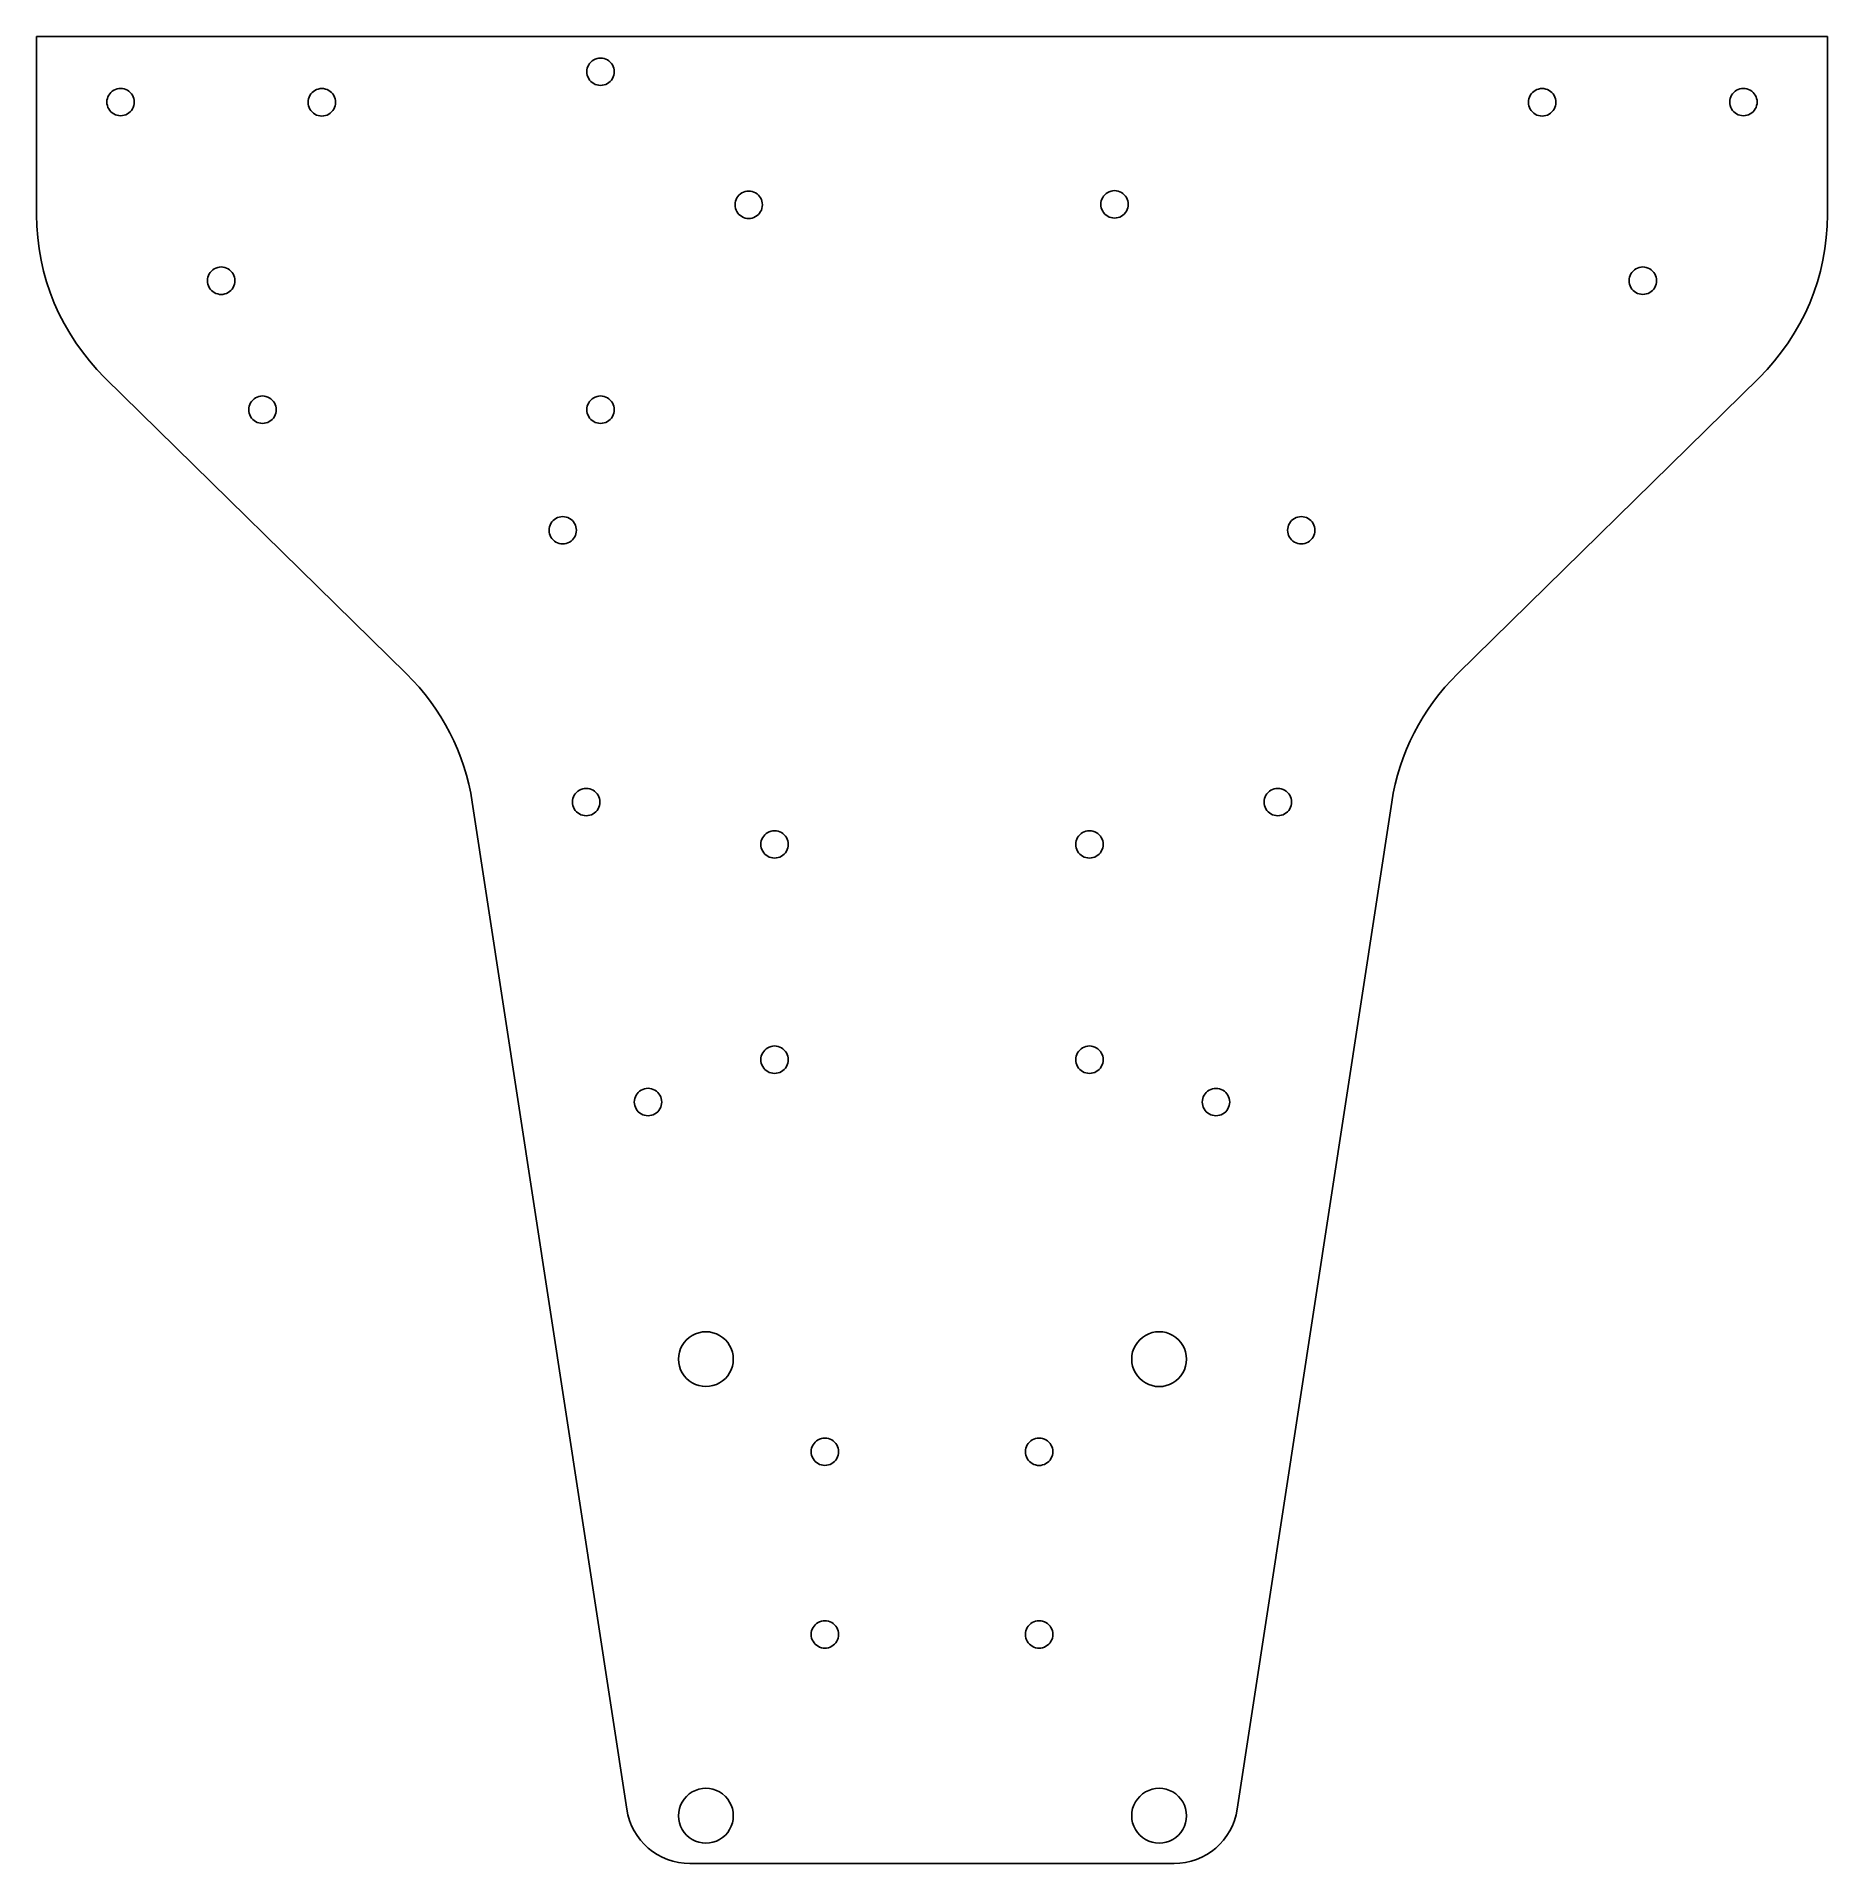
# Model space of a CAD drawing. Extents: x 3 to 199, y 67 to 267.
import ezdxf

# ---------------------------------------------------------------- set-up
doc = ezdxf.new("R2010")
doc.units = 0
doc.layers.get('0').update_dxf_attribs({"linetype": 'CONTINUOUS'})

msp = doc.modelspace()

# ---------------------------------------------------------------- linework, layer by layer
at = {"color": 1}
for p, q in [((3.46451, 266.699152), (3.46451, 247.18607)), ((3.46451, 266.699152), (199.464509, 266.699152)), ((199.464509, 247.18607), (199.464509, 266.699152)), ((66.689936, 262.848075), (66.689936, 262.848075)), ((14.157882, 259.523761), (14.157882, 259.523761)), ((36.190343, 259.500419), (36.190343, 259.500419)), ((169.746369, 259.500419), (169.746369, 259.500419)), ((191.767402, 259.523761), (191.767402, 259.523761)), ((82.904433, 248.282115), (82.904433, 248.282115)), ((82.904433, 248.282115), (82.904433, 248.282115)), ((122.942178, 248.329409), (122.942178, 248.329409)), ((122.942178, 248.329409), (122.942178, 248.329409)), ((25.176364, 239.968269), (25.176364, 239.968269)), ((180.759137, 239.968269), (180.759137, 239.968269)), ((10.946084, 229.350579), (43.956843, 196.926659)), ((158.972176, 196.926659), (191.982937, 229.350579)), ((29.689936, 225.848075), (29.689936, 225.848075)), ((66.689936, 225.848075), (66.689936, 225.848075)), ((62.550029, 212.648415), (62.550029, 212.648415)), ((143.378989, 212.648415), (143.378989, 212.648415)), ((51.149597, 182.880314), (68.053834, 72.638188)), ((65.118591, 182.896273), (65.118591, 182.896273)), ((134.875185, 72.638188), (151.779422, 182.880314)), ((140.81043, 182.896273), (140.81043, 182.896273)), ((85.733067, 178.259741), (85.733067, 178.259741)), ((120.195954, 178.259741), (120.195954, 178.259741)), ((85.733067, 154.691735), (85.733067, 154.691735)), ((120.195954, 154.691735), (120.195954, 154.691735)), ((71.884654, 150.055203), (71.884654, 150.055203)), ((134.044367, 150.055203), (134.044367, 150.055203)), ((79.720929, 121.907579), (79.720929, 121.907579)), ((129.321806, 121.907579), (129.321806, 121.907579)), ((91.241787, 111.772217), (91.241787, 111.772217)), ((114.687234, 111.772217), (114.687234, 111.772217)), ((91.241787, 91.772217), (91.241787, 91.772217)), ((114.687234, 91.772217), (114.687234, 91.772217)), ((79.720929, 71.927282), (79.720929, 71.927282)), ((129.321806, 71.927282), (129.321806, 71.927282)), ((74.972963, 66.69915), (127.956056, 66.69915))]:
    msp.add_line(p, q, dxfattribs=at)
for points in [[(64.439679, 264.147856), (63.975447, 263.879709), (63.689618, 263.384186), (63.689936, 262.848075)], [(65.940193, 264.147856), (65.475961, 264.416003), (64.903911, 264.416003), (64.439679, 264.147856)], [(66.689936, 262.848075), (66.690254, 263.384186), (66.404425, 263.879709), (65.940193, 264.147856)], [(63.689936, 262.848075), (63.689618, 262.311965), (63.975447, 261.816442), (64.439679, 261.548295)], [(65.940193, 261.548295), (66.404425, 261.816442), (66.690254, 262.311965), (66.689936, 262.848075)], [(11.910503, 260.821705), (11.446887, 260.55395), (11.161394, 260.059141), (11.161619, 259.523761)], [(13.408998, 260.821705), (12.945382, 261.089461), (12.374119, 261.089461), (11.910503, 260.821705)], [(14.157882, 259.523761), (14.158107, 260.059141), (13.872614, 260.55395), (13.408998, 260.821705)], [(33.934166, 260.803964), (33.468667, 260.535014), (33.182146, 260.038028), (33.18265, 259.500419)], [(35.438827, 260.803964), (34.973329, 261.072914), (34.399665, 261.072914), (33.934166, 260.803964)], [(36.190343, 259.500419), (36.190848, 260.038028), (35.904326, 260.535014), (35.438827, 260.803964)], [(64.439679, 261.548295), (64.903911, 261.280148), (65.475961, 261.280148), (65.940193, 261.548295)], [(167.490192, 260.803964), (167.024693, 260.535014), (166.738171, 260.038028), (166.738676, 259.500419)], [(168.994853, 260.803964), (168.529354, 261.072914), (167.95569, 261.072914), (167.490192, 260.803964)], [(169.746369, 259.500419), (169.746873, 260.038028), (169.460352, 260.535014), (168.994853, 260.803964)], [(189.520204, 260.821181), (189.056681, 260.553565), (188.771138, 260.058991), (188.771138, 259.523761)], [(191.018336, 260.821181), (190.554812, 261.088796), (189.983728, 261.088796), (189.520204, 260.821181)], [(191.767402, 259.523761), (191.767402, 260.058991), (191.48186, 260.553565), (191.018336, 260.821181)], [(11.161619, 259.523761), (11.161394, 258.98838), (11.446887, 258.493571), (11.910503, 258.225816)], [(11.910503, 258.225816), (12.374119, 257.95806), (12.945382, 257.95806), (13.408998, 258.225816)], [(13.408998, 258.225816), (13.872614, 258.493571), (14.158107, 258.98838), (14.157882, 259.523761)], [(33.18265, 259.500419), (33.182146, 258.96281), (33.468667, 258.465824), (33.934166, 258.196874)], [(33.934166, 258.196874), (34.399665, 257.927924), (34.973329, 257.927924), (35.438827, 258.196874)], [(35.438827, 258.196874), (35.904326, 258.465824), (36.190848, 258.96281), (36.190343, 259.500419)], [(166.738676, 259.500419), (166.738171, 258.96281), (167.024693, 258.465824), (167.490192, 258.196874)], [(167.490192, 258.196874), (167.95569, 257.927924), (168.529354, 257.927924), (168.994853, 258.196874)], [(168.994853, 258.196874), (169.460352, 258.465824), (169.746873, 258.96281), (169.746369, 259.500419)], [(188.771138, 259.523761), (188.771138, 258.98853), (189.056681, 258.493956), (189.520204, 258.22634)], [(189.520204, 258.22634), (189.983728, 257.958725), (190.554812, 257.958725), (191.018336, 258.22634)], [(191.018336, 258.22634), (191.48186, 258.493956), (191.767402, 258.98853), (191.767402, 259.523761)], [(80.654119, 249.582062), (80.189857, 249.31387), (79.904044, 248.818273), (79.904434, 248.282115)], [(80.654119, 249.582062), (80.189857, 249.31387), (79.904044, 248.818273), (79.904434, 248.282115)], [(79.904434, 248.282115), (79.904044, 247.745957), (80.189857, 247.250359), (80.654119, 246.982167)], [(79.904434, 248.282115), (79.904044, 247.745957), (80.189857, 247.250359), (80.654119, 246.982167)], [(82.154749, 249.582062), (81.690487, 249.850254), (81.11838, 249.850254), (80.654119, 249.582062)], [(82.154749, 249.582062), (81.690487, 249.850254), (81.11838, 249.850254), (80.654119, 249.582062)], [(82.904433, 248.282115), (82.904823, 248.818273), (82.61901, 249.31387), (82.154749, 249.582062)], [(82.904433, 248.282115), (82.904823, 248.818273), (82.61901, 249.31387), (82.154749, 249.582062)], [(82.154749, 246.982167), (82.61901, 247.250359), (82.904823, 247.745957), (82.904433, 248.282115)], [(82.154749, 246.982167), (82.61901, 247.250359), (82.904823, 247.745957), (82.904433, 248.282115)], [(120.692177, 249.628448), (120.228075, 249.360499), (119.942176, 248.865308), (119.942176, 248.329409)], [(120.692177, 249.628448), (120.228075, 249.360499), (119.942176, 248.865308), (119.942176, 248.329409)], [(119.942176, 248.329409), (119.942176, 247.79351), (120.228075, 247.298319), (120.692177, 247.03037)], [(119.942176, 248.329409), (119.942176, 247.79351), (120.228075, 247.298319), (120.692177, 247.03037)], [(122.192178, 249.628448), (121.728076, 249.896397), (121.156278, 249.896397), (120.692177, 249.628448)], [(122.192178, 249.628448), (121.728076, 249.896397), (121.156278, 249.896397), (120.692177, 249.628448)], [(122.942178, 248.329409), (122.942178, 248.865308), (122.656279, 249.360499), (122.192178, 249.628448)], [(122.942178, 248.329409), (122.942178, 248.865308), (122.656279, 249.360499), (122.192178, 249.628448)], [(122.192178, 247.03037), (122.656279, 247.298319), (122.942178, 247.79351), (122.942178, 248.329409)], [(122.192178, 247.03037), (122.656279, 247.298319), (122.942178, 247.79351), (122.942178, 248.329409)], [(3.46451, 247.18607), (3.46451, 240.477932), (6.160367, 234.05122), (10.946084, 229.350579)], [(80.654119, 246.982167), (81.11838, 246.713976), (81.690487, 246.713976), (82.154749, 246.982167)], [(80.654119, 246.982167), (81.11838, 246.713976), (81.690487, 246.713976), (82.154749, 246.982167)], [(120.692177, 247.03037), (121.156278, 246.762421), (121.728076, 246.762421), (122.192178, 247.03037)], [(120.692177, 247.03037), (121.156278, 246.762421), (121.728076, 246.762421), (122.192178, 247.03037)], [(191.982937, 229.350579), (196.768654, 234.05122), (199.46451, 240.477933), (199.464509, 247.18607)], [(22.921322, 241.270638), (22.456125, 241.00197), (22.169658, 240.505475), (22.169884, 239.968269)], [(24.424926, 241.270638), (23.959729, 241.539306), (23.386518, 241.539306), (22.921322, 241.270638)], [(25.176364, 239.968269), (25.176589, 240.505475), (24.890122, 241.00197), (24.424926, 241.270638)], [(178.504276, 241.270113), (178.039172, 241.001585), (177.752655, 240.505325), (177.752655, 239.968269)], [(180.007517, 241.270113), (179.542412, 241.538642), (178.96938, 241.538642), (178.504276, 241.270113)], [(180.759137, 239.968269), (180.759137, 240.505325), (180.472621, 241.001585), (180.007517, 241.270113)], [(22.169884, 239.968269), (22.169658, 239.431063), (22.456125, 238.934567), (22.921322, 238.665899)], [(22.921322, 238.665899), (23.386518, 238.397231), (23.959729, 238.397231), (24.424926, 238.665899)], [(24.424926, 238.665899), (24.890122, 238.934567), (25.176589, 239.431063), (25.176364, 239.968269)], [(177.752655, 239.968269), (177.752655, 239.431213), (178.039172, 238.934952), (178.504276, 238.666424)], [(178.504276, 238.666424), (178.96938, 238.397896), (179.542412, 238.397896), (180.007517, 238.666424)], [(180.007517, 238.666424), (180.472621, 238.934952), (180.759137, 239.431213), (180.759137, 239.968269)], [(27.439621, 227.148023), (26.975359, 226.879831), (26.689546, 226.384234), (26.689936, 225.848075)], [(28.940251, 227.148023), (28.475989, 227.416215), (27.903883, 227.416215), (27.439621, 227.148023)], [(29.689936, 225.848075), (29.690326, 226.384234), (29.404513, 226.879831), (28.940251, 227.148023)], [(64.439679, 227.147856), (63.975447, 226.879709), (63.689618, 226.384186), (63.689936, 225.848075)], [(65.940193, 227.147856), (65.475961, 227.416003), (64.903911, 227.416003), (64.439679, 227.147856)], [(66.689936, 225.848075), (66.690254, 226.384186), (66.404425, 226.879709), (65.940193, 227.147856)], [(26.689936, 225.848075), (26.689546, 225.311917), (26.975359, 224.81632), (27.439621, 224.548128)], [(27.439621, 224.548128), (27.903883, 224.279936), (28.475989, 224.279936), (28.940251, 224.548128)], [(28.940251, 224.548128), (29.404513, 224.81632), (29.690326, 225.311917), (29.689936, 225.848075)], [(63.689936, 225.848075), (63.689618, 225.311965), (63.975447, 224.816442), (64.439679, 224.548295)], [(64.439679, 224.548295), (64.903911, 224.280148), (65.475961, 224.280148), (65.940193, 224.548295)], [(65.940193, 224.548295), (66.404425, 224.816442), (66.690254, 225.311965), (66.689936, 225.848075)], [(61.800345, 213.948362), (61.336083, 214.216554), (60.763976, 214.216554), (60.299715, 213.948362)], [(142.629304, 213.948362), (142.165043, 214.216554), (141.592936, 214.216554), (141.128674, 213.948362)], [(60.299715, 213.948362), (59.835453, 213.680171), (59.54964, 213.184573), (59.55003, 212.648415)], [(59.55003, 212.648415), (59.54964, 212.112257), (59.835453, 211.616659), (60.299715, 211.348468)], [(62.550029, 212.648415), (62.550419, 213.184573), (62.264606, 213.680171), (61.800345, 213.948362)], [(61.800345, 211.348468), (62.264606, 211.616659), (62.550419, 212.112257), (62.550029, 212.648415)], [(141.128674, 213.948362), (140.664413, 213.680171), (140.3786, 213.184573), (140.37899, 212.648415)], [(140.37899, 212.648415), (140.3786, 212.112257), (140.664413, 211.616659), (141.128674, 211.348468)], [(143.378989, 212.648415), (143.379379, 213.184573), (143.093566, 213.680171), (142.629304, 213.948362)], [(142.629304, 211.348468), (143.093566, 211.616659), (143.379379, 212.112257), (143.378989, 212.648415)], [(60.299715, 211.348468), (60.763976, 211.080276), (61.336083, 211.080276), (61.800345, 211.348468)], [(141.128674, 211.348468), (141.592936, 211.080276), (142.165043, 211.080276), (142.629304, 211.348468)], [(51.149597, 182.880314), (50.331407, 188.216196), (47.808059, 193.143907), (43.956843, 196.926659)], [(158.972176, 196.926659), (155.12096, 193.143907), (152.597612, 188.216196), (151.779422, 182.880314)], [(62.868277, 184.196221), (62.404015, 183.928029), (62.118202, 183.432431), (62.118592, 182.896273)], [(64.368907, 184.196221), (63.904645, 184.464412), (63.332538, 184.464412), (62.868277, 184.196221)], [(65.118591, 182.896273), (65.118981, 183.432431), (64.833168, 183.928029), (64.368907, 184.196221)], [(138.560428, 184.195312), (138.096326, 183.927363), (137.810428, 183.432172), (137.810428, 182.896273)], [(140.060429, 184.195312), (139.596327, 184.463262), (139.02453, 184.463262), (138.560428, 184.195312)], [(140.81043, 182.896273), (140.81043, 183.432172), (140.524531, 183.927363), (140.060429, 184.195312)], [(62.118592, 182.896273), (62.118202, 182.360115), (62.404015, 181.864518), (62.868277, 181.596326)], [(64.368907, 181.596326), (64.833168, 181.864518), (65.118981, 182.360115), (65.118591, 182.896273)], [(137.810428, 182.896273), (137.810428, 182.360374), (138.096326, 181.865184), (138.560428, 181.597234)], [(140.060429, 181.597234), (140.524531, 181.865184), (140.81043, 182.360374), (140.81043, 182.896273)], [(62.868277, 181.596326), (63.332538, 181.328134), (63.904645, 181.328134), (64.368907, 181.596326)], [(138.560428, 181.597234), (139.02453, 181.329285), (139.596327, 181.329285), (140.060429, 181.597234)], [(83.483066, 179.55878), (83.018964, 179.290831), (82.733065, 178.79564), (82.733065, 178.259741)], [(82.733065, 178.259741), (82.733065, 177.723843), (83.018964, 177.228652), (83.483066, 176.960702)], [(84.983067, 179.55878), (84.518965, 179.82673), (83.947168, 179.82673), (83.483066, 179.55878)], [(85.733067, 178.259741), (85.733067, 178.79564), (85.447169, 179.290831), (84.983067, 179.55878)], [(84.983067, 176.960702), (85.447169, 177.228652), (85.733067, 177.723843), (85.733067, 178.259741)], [(117.945639, 179.559689), (117.481378, 179.291497), (117.195565, 178.795899), (117.195955, 178.259741)], [(117.195955, 178.259741), (117.195565, 177.723583), (117.481378, 177.227986), (117.945639, 176.959794)], [(119.446269, 179.559689), (118.982007, 179.82788), (118.409901, 179.82788), (117.945639, 179.559689)], [(120.195954, 178.259741), (120.196344, 178.795899), (119.910531, 179.291497), (119.446269, 179.559689)], [(119.446269, 176.959794), (119.910531, 177.227986), (120.196344, 177.723583), (120.195954, 178.259741)], [(83.483066, 176.960702), (83.947168, 176.692753), (84.518965, 176.692753), (84.983067, 176.960702)], [(117.945639, 176.959794), (118.409901, 176.691602), (118.982007, 176.691602), (119.446269, 176.959794)], [(84.983067, 155.990774), (84.518965, 156.258723), (83.947168, 156.258723), (83.483066, 155.990774)], [(119.446269, 155.991682), (118.982007, 156.259874), (118.409901, 156.259874), (117.945639, 155.991682)], [(83.483066, 155.990774), (83.018964, 155.722824), (82.733065, 155.227634), (82.733065, 154.691735)], [(82.733065, 154.691735), (82.733065, 154.155836), (83.018964, 153.660645), (83.483066, 153.392696)], [(85.733067, 154.691735), (85.733067, 155.227634), (85.447169, 155.722824), (84.983067, 155.990774)], [(84.983067, 153.392696), (85.447169, 153.660645), (85.733067, 154.155836), (85.733067, 154.691735)], [(117.945639, 155.991682), (117.481378, 155.723491), (117.195565, 155.227893), (117.195955, 154.691735)], [(117.195955, 154.691735), (117.195565, 154.155577), (117.481378, 153.659979), (117.945639, 153.391787)], [(120.195954, 154.691735), (120.196344, 155.227893), (119.910531, 155.723491), (119.446269, 155.991682)], [(119.446269, 153.391787), (119.910531, 153.659979), (120.196344, 154.155577), (120.195954, 154.691735)], [(83.483066, 153.392696), (83.947168, 153.124747), (84.518965, 153.124747), (84.983067, 153.392696)], [(117.945639, 153.391787), (118.409901, 153.123596), (118.982007, 153.123596), (119.446269, 153.391787)], [(69.634339, 151.35515), (69.170077, 151.086959), (68.884264, 150.591361), (68.884654, 150.055203)], [(68.884654, 150.055203), (68.884264, 149.519045), (69.170077, 149.023447), (69.634339, 148.755256)], [(71.134969, 151.35515), (70.670707, 151.623342), (70.098601, 151.623342), (69.634339, 151.35515)], [(71.884654, 150.055203), (71.885044, 150.591361), (71.599231, 151.086959), (71.134969, 151.35515)], [(71.134969, 148.755256), (71.599231, 149.023447), (71.885044, 149.519045), (71.884654, 150.055203)], [(131.794366, 151.354242), (131.330264, 151.086293), (131.044365, 150.591102), (131.044365, 150.055203)], [(131.044365, 150.055203), (131.044365, 149.519304), (131.330264, 149.024113), (131.794366, 148.756164)], [(133.294367, 151.354242), (132.830265, 151.622191), (132.258468, 151.622191), (131.794366, 151.354242)], [(134.044367, 150.055203), (134.044367, 150.591102), (133.758469, 151.086293), (133.294367, 151.354242)], [(133.294367, 148.756164), (133.758469, 149.024113), (134.044367, 149.519304), (134.044367, 150.055203)], [(69.634339, 148.755256), (70.098601, 148.487064), (70.670707, 148.487064), (71.134969, 148.755256)], [(131.794366, 148.756164), (132.258468, 148.488215), (132.830265, 148.488215), (133.294367, 148.756164)], [(75.220929, 124.505656), (74.292725, 123.969758), (73.720928, 122.979376), (73.720928, 121.907579)], [(78.220929, 124.505656), (77.292726, 125.041555), (76.149132, 125.041555), (75.220929, 124.505656)], [(79.720929, 121.907579), (79.72093, 122.979376), (79.149133, 123.969758), (78.220929, 124.505656)], [(124.821177, 124.507474), (123.892653, 123.97109), (123.321027, 122.979895), (123.321807, 121.907579)], [(127.822437, 124.507474), (126.893913, 125.043857), (125.7497, 125.043857), (124.821177, 124.507474)], [(129.321806, 121.907579), (129.322586, 122.979895), (128.75096, 123.97109), (127.822437, 124.507474)], [(73.720928, 121.907579), (73.720928, 120.835782), (74.292725, 119.845401), (75.220929, 119.309502)], [(78.220929, 119.309502), (79.149133, 119.845401), (79.72093, 120.835782), (79.720929, 121.907579)], [(123.321807, 121.907579), (123.321027, 120.835263), (123.892653, 119.844068), (124.821177, 119.307684)], [(127.822437, 119.307684), (128.75096, 119.844068), (129.322586, 120.835263), (129.321806, 121.907579)], [(75.220929, 119.309502), (76.149132, 118.773604), (77.292726, 118.773604), (78.220929, 119.309502)], [(124.821177, 119.307684), (125.7497, 118.771301), (126.893913, 118.771301), (127.822437, 119.307684)], [(88.991786, 113.071256), (88.527684, 112.803307), (88.241785, 112.308116), (88.241785, 111.772217)], [(90.491787, 113.071256), (90.027685, 113.339205), (89.455888, 113.339205), (88.991786, 113.071256)], [(91.241787, 111.772217), (91.241787, 112.308116), (90.955889, 112.803307), (90.491787, 113.071256)], [(112.436919, 113.072165), (111.972657, 112.803973), (111.686844, 112.308375), (111.687234, 111.772217)], [(113.937549, 113.072165), (113.473287, 113.340356), (112.901181, 113.340356), (112.436919, 113.072165)], [(114.687234, 111.772217), (114.687624, 112.308375), (114.401811, 112.803973), (113.937549, 113.072165)], [(88.241785, 111.772217), (88.241785, 111.236318), (88.527684, 110.741128), (88.991786, 110.473178)], [(88.991786, 110.473178), (89.455888, 110.205229), (90.027685, 110.205229), (90.491787, 110.473178)], [(90.491787, 110.473178), (90.955889, 110.741128), (91.241787, 111.236318), (91.241787, 111.772217)], [(111.687234, 111.772217), (111.686844, 111.236059), (111.972657, 110.740461), (112.436919, 110.47227)], [(112.436919, 110.47227), (112.901181, 110.204078), (113.473287, 110.204078), (113.937549, 110.47227)], [(113.937549, 110.47227), (114.401811, 110.740461), (114.687624, 111.236059), (114.687234, 111.772217)], [(88.991786, 93.071256), (88.527684, 92.803307), (88.241785, 92.308116), (88.241785, 91.772217)], [(90.491787, 93.071256), (90.027685, 93.339206), (89.455888, 93.339206), (88.991786, 93.071256)], [(91.241787, 91.772217), (91.241787, 92.308116), (90.955889, 92.803307), (90.491787, 93.071256)], [(112.436919, 93.072165), (111.972657, 92.803973), (111.686844, 92.308376), (111.687234, 91.772217)], [(113.937549, 93.072165), (113.473287, 93.340357), (112.901181, 93.340357), (112.436919, 93.072165)], [(114.687234, 91.772217), (114.687624, 92.308376), (114.401811, 92.803973), (113.937549, 93.072165)], [(88.241785, 91.772217), (88.241785, 91.236319), (88.527684, 90.741128), (88.991786, 90.473179)], [(88.991786, 90.473179), (89.455888, 90.205229), (90.027685, 90.205229), (90.491787, 90.473179)], [(90.491787, 90.473179), (90.955889, 90.741128), (91.241787, 91.236319), (91.241787, 91.772217)], [(111.687234, 91.772217), (111.686844, 91.236059), (111.972657, 90.740462), (112.436919, 90.47227)], [(112.436919, 90.47227), (112.901181, 90.204078), (113.473287, 90.204078), (113.937549, 90.47227)], [(113.937549, 90.47227), (114.401811, 90.740462), (114.687624, 91.236059), (114.687234, 91.772217)], [(75.220929, 74.525359), (74.292725, 73.98946), (73.720928, 72.999079), (73.720928, 71.927282)], [(78.220929, 74.525359), (77.292726, 75.061258), (76.149132, 75.061258), (75.220929, 74.525359)], [(79.720929, 71.927282), (79.72093, 72.999079), (79.149133, 73.98946), (78.220929, 74.525359)], [(124.821177, 74.527177), (123.892653, 73.990793), (123.321027, 72.999598), (123.321807, 71.927282)], [(127.822437, 74.527177), (126.893913, 75.06356), (125.7497, 75.06356), (124.821177, 74.527177)], [(129.321806, 71.927282), (129.322586, 72.999598), (128.75096, 73.990793), (127.822437, 74.527177)], [(68.053834, 72.638188), (68.577693, 69.221803), (71.516647, 66.69915), (74.972963, 66.69915)], [(127.956056, 66.69915), (131.412372, 66.69915), (134.351326, 69.221803), (134.875185, 72.638188)], [(73.720928, 71.927282), (73.720928, 70.855485), (74.292725, 69.865104), (75.220929, 69.329205)], [(78.220929, 69.329205), (79.149133, 69.865104), (79.72093, 70.855485), (79.720929, 71.927282)], [(123.321807, 71.927282), (123.321027, 70.854966), (123.892653, 69.863771), (124.821177, 69.327387)], [(127.822437, 69.327387), (128.75096, 69.863771), (129.322586, 70.854966), (129.321806, 71.927282)], [(75.220929, 69.329205), (76.149132, 68.793307), (77.292726, 68.793307), (78.220929, 69.329205)], [(124.821177, 69.327387), (125.7497, 68.791004), (126.893913, 68.791004), (127.822437, 69.327387)]]:
    msp.add_open_spline(points, degree=3, dxfattribs=at)

doc.saveas('drawing.dxf')
